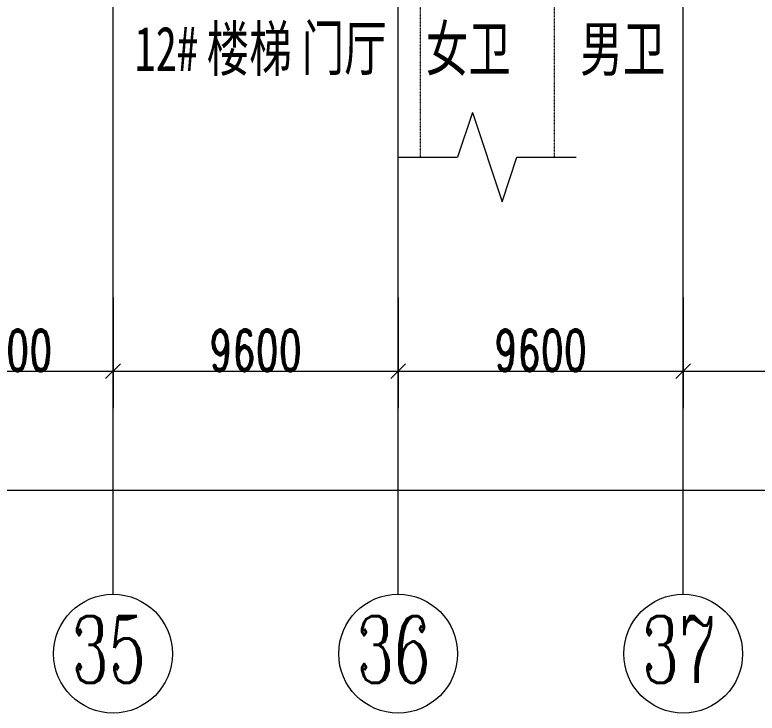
# Model space of a CAD drawing. Header units: millimetres. Extents: x -76632 to 443185, y -33181 to 192400.
# Drawn here: x 241495 to 266490, y -31706 to -8215 of the extents above; entities that cross this region are included whole.
import ezdxf

# ---------------------------------------------------------------- set-up
doc = ezdxf.new("R2010")
doc.units = ezdxf.units.MM
doc.linetypes.add('Dash', pattern=[6.35, 3.175, -3.175])
doc.linetypes.add('轴网线', pattern=[22.04, 18.38, -1.83, 0, -1.83])
doc.layers.get('0').update_dxf_attribs({"color": 8})
doc.layers.get('Defpoints').update_dxf_attribs({"color": 8})
for name, color, linetype, lineweight in [('A-ANNO-DIMS', 8, 'Continuous', 9), ('A-AREA-IDEN', 8, 'Continuous', 9), ('A-DETL', 8, 'Continuous', 18), ('A-DETL-GENF', 8, 'Continuous', 18), ('S-GRID', 8, 'Continuous', 9), ('S-GRID-IDEN', 8, 'Continuous', 9)]:
    doc.layers.add(name, color=color, linetype=linetype, lineweight=lineweight)
doc.styles.add('RomanC_1', font='romanc__.ttf', dxfattribs={"width": 0.65, "height": 2250})
doc.styles.add('RomanD_4', font='romand__.ttf', dxfattribs={"width": 0.65, "height": 1400})
doc.styles.add('仿宋_2', font='simfang.ttf', dxfattribs={"width": 0.7, "height": 1500})
doc.dimstyles.new('第一_二道尺寸线', dxfattribs={"dimscale": 304.8, "dimtxt": 1405.004626, "dimasz": 1.64042, "dimexe": 4.10105, "dimexo": 0.0625, "dimgap": 0, "dimtad": 1, "dimdec": 0, "dimzin": 0, "dimdsep": 46, "dimtxsty": 'RomanD_4', "dimblk1": 'OBLIQUE', "dimblk2": 'OBLIQUE', "dimsah": 1, "dimcen": 0.09, "dimazin": 0, "dimtfac": 1, "dimtdec": 4, "dimtix": 1, "dimtmove": 0, "dimatfit": 3, "dimfxl": 8.2021, "dimfxlon": 1, "dimtvp": 1, "dimtolj": 1, "dimtzin": 0, "dimlwd": 18, "dimlwe": 18, "dimarcsym": 2})

# ---------------------------------------------------------------- blocks, each defined once
blk = doc.blocks.new('剖切号 - 剖切号-930778-LAY-1F-1_500-A')
at = {"layer": 'A-DETL-GENF', "color": 91, "lineweight": 5, "true_color": 0x77ff77}
for p, q in [((0, 3000), (0, 1000)), ((1500, 500), (0, 1000)), ((1500, 500), (-1500, -500)), ((-1500, -500), (0, -1000)), ((0, -1000), (0, -3000))]:
    blk.add_line(p, q, dxfattribs=at)
blk = doc.blocks.new('X-AR-F3-00-W-003_HLP2_rvt-1-LAY-1F-1_500-A')
at = {"layer": 'A-DETL', "color": 254, "linetype": 'Dash', "lineweight": 5, "true_color": 0xdddddd}
for p, q in [((255150, -13000), (255150, 0)), ((259650, 0), (259650, -13000))]:
    blk.add_line(p, q, dxfattribs=at)
at = {"color": 254, "linetype": 'Dash', "lineweight": 5, "true_color": 0xdddddd, "rotation": 89.99999999999959}
blk.add_blockref('剖切号 - 剖切号-930778-LAY-1F-1_500-A', (257400, -13000), dxfattribs=at)
blk = doc.blocks.new('轴网 - 宽度系数 0_65-670068-LAY-1F-1_500-A')
at = {"layer": 'S-GRID-IDEN'}
blk.add_circle((0, 0), 4, dxfattribs=at)
blk = doc.blocks.new('_Oblique')
at = {"color": 0, "linetype": 'ByBlock', "lineweight": -2}
blk.add_line((-0.5, -0.5), (0.5, 0.5), dxfattribs=at)
blk = doc.blocks.new('*D1490')
at = {"layer": 'A-ANNO-DIMS', "color": 0, "lineweight": 18, "transparency": 16777216}
for p, q in [((237600, -17719.05), (237600, -21450)), ((244800, -17719.05), (244800, -21450)), ((237600, -20200), (244800, -20200))]:
    blk.add_line(p, q, dxfattribs=at)
at = {"layer": 'Defpoints', "color": 0, "transparency": 16777216}
for p in [(237600, -17700), (244800, -17700), (244800, -20200)]:
    blk.add_point(p, dxfattribs=at)
at = {"layer": 'A-ANNO-DIMS', "color": 0, "lineweight": 18, "transparency": 16777216, "xscale": 500.0000000000001, "yscale": 500.0000000000001, "zscale": 500.0000000000001, "rotation": 180}
blk.add_blockref('_Oblique', (237600, -20200), dxfattribs=at)
at = {"layer": 'A-ANNO-DIMS', "color": 0, "lineweight": 18, "transparency": 16777216, "xscale": 500.0000000000001, "yscale": 500.0000000000001, "zscale": 500.0000000000001}
blk.add_blockref('_Oblique', (244800, -20200), dxfattribs=at)
at = {"layer": 'A-ANNO-DIMS', "color": 0, "lineweight": 18, "transparency": 16777216, "insert": (241200, -19500), "char_height": 1400, "width": 3890.782, "attachment_point": 5, "style": 'RomanD_4'}
blk.add_mtext('\\A1;7200', dxfattribs=at)
blk = doc.blocks.new('*D1491')
at = {"layer": 'A-ANNO-DIMS', "color": 0, "lineweight": 18, "transparency": 16777216}
for p, q in [((244800, -17719.05), (244800, -21450)), ((254400, -17719.05), (254400, -21450)), ((244800, -20200), (254400, -20200))]:
    blk.add_line(p, q, dxfattribs=at)
at = {"layer": 'Defpoints', "color": 0, "transparency": 16777216}
for p in [(244800, -17700), (254400, -17700), (254400, -20200)]:
    blk.add_point(p, dxfattribs=at)
at = {"layer": 'A-ANNO-DIMS', "color": 0, "lineweight": 18, "transparency": 16777216, "xscale": 500.0000000000001, "yscale": 500.0000000000001, "zscale": 500.0000000000001, "rotation": 180}
blk.add_blockref('_Oblique', (244800, -20200), dxfattribs=at)
at = {"layer": 'A-ANNO-DIMS', "color": 0, "lineweight": 18, "transparency": 16777216, "xscale": 500.0000000000001, "yscale": 500.0000000000001, "zscale": 500.0000000000001}
blk.add_blockref('_Oblique', (254400, -20200), dxfattribs=at)
at = {"layer": 'A-ANNO-DIMS', "color": 0, "lineweight": 18, "transparency": 16777216, "insert": (249600, -19500), "char_height": 1400, "width": 3890.782, "attachment_point": 5, "style": 'RomanD_4'}
blk.add_mtext('\\A1;9600', dxfattribs=at)
blk = doc.blocks.new('*D1492')
at = {"layer": 'A-ANNO-DIMS', "color": 0, "lineweight": 18, "transparency": 16777216}
for p, q in [((254400, -17719.05), (254400, -21450)), ((264000, -17719.05), (264000, -21450)), ((254400, -20200), (264000, -20200))]:
    blk.add_line(p, q, dxfattribs=at)
at = {"layer": 'Defpoints', "color": 0, "transparency": 16777216}
for p in [(254400, -17700), (264000, -17700), (264000, -20200)]:
    blk.add_point(p, dxfattribs=at)
at = {"layer": 'A-ANNO-DIMS', "color": 0, "lineweight": 18, "transparency": 16777216, "xscale": 500.0000000000001, "yscale": 500.0000000000001, "zscale": 500.0000000000001, "rotation": 180}
blk.add_blockref('_Oblique', (254400, -20200), dxfattribs=at)
at = {"layer": 'A-ANNO-DIMS', "color": 0, "lineweight": 18, "transparency": 16777216, "xscale": 500.0000000000001, "yscale": 500.0000000000001, "zscale": 500.0000000000001}
blk.add_blockref('_Oblique', (264000, -20200), dxfattribs=at)
at = {"layer": 'A-ANNO-DIMS', "color": 0, "lineweight": 18, "transparency": 16777216, "insert": (259200, -19500), "char_height": 1400, "width": 3890.782, "attachment_point": 5, "style": 'RomanD_4'}
blk.add_mtext('\\A1;9600', dxfattribs=at)
blk = doc.blocks.new('*D1493')
at = {"layer": 'A-ANNO-DIMS', "color": 0, "lineweight": 18, "transparency": 16777216}
for p, q in [((264000, -17719.05), (264000, -21450)), ((273600, -17719.05), (273600, -21450)), ((264000, -20200), (273600, -20200))]:
    blk.add_line(p, q, dxfattribs=at)
at = {"layer": 'Defpoints', "color": 0, "transparency": 16777216}
for p in [(264000, -17700), (273600, -17700), (273600, -20200)]:
    blk.add_point(p, dxfattribs=at)
at = {"layer": 'A-ANNO-DIMS', "color": 0, "lineweight": 18, "transparency": 16777216, "xscale": 500.0000000000001, "yscale": 500.0000000000001, "zscale": 500.0000000000001, "rotation": 180}
blk.add_blockref('_Oblique', (264000, -20200), dxfattribs=at)
at = {"layer": 'A-ANNO-DIMS', "color": 0, "lineweight": 18, "transparency": 16777216, "xscale": 500.0000000000001, "yscale": 500.0000000000001, "zscale": 500.0000000000001}
blk.add_blockref('_Oblique', (273600, -20200), dxfattribs=at)
at = {"layer": 'A-ANNO-DIMS', "color": 0, "lineweight": 18, "transparency": 16777216, "insert": (268800, -19500), "char_height": 1400, "width": 3890.782, "attachment_point": 5, "style": 'RomanD_4'}
blk.add_mtext('\\A1;9600', dxfattribs=at)
blk = doc.blocks.new('*D1497')
at = {"layer": 'A-ANNO-DIMS', "color": 0, "lineweight": 18, "transparency": 16777216}
for p, q in [((-300, -21719.05), (-300, -25450)), ((293100, -21719.05), (293100, -25450)), ((-300, -24200), (293100, -24200))]:
    blk.add_line(p, q, dxfattribs=at)
at = {"layer": 'Defpoints', "color": 0, "transparency": 16777216}
for p in [(-300, -21700), (293100, -21700), (293100, -24200)]:
    blk.add_point(p, dxfattribs=at)
at = {"layer": 'A-ANNO-DIMS', "color": 0, "lineweight": 18, "transparency": 16777216, "xscale": 500.0000000000001, "yscale": 500.0000000000001, "zscale": 500.0000000000001, "rotation": 180}
blk.add_blockref('_Oblique', (-300, -24200), dxfattribs=at)
at = {"layer": 'A-ANNO-DIMS', "color": 0, "lineweight": 18, "transparency": 16777216, "xscale": 500.0000000000001, "yscale": 500.0000000000001, "zscale": 500.0000000000001}
blk.add_blockref('_Oblique', (293100, -24200), dxfattribs=at)
at = {"layer": 'A-ANNO-DIMS', "color": 0, "lineweight": 18, "transparency": 16777216, "insert": (146400, -23500), "char_height": 1400, "width": 5836.1731, "attachment_point": 5, "style": 'RomanD_4'}
blk.add_mtext('\\A1;293400', dxfattribs=at)

msp = doc.modelspace()

# ---------------------------------------------------------------- linework, layer by layer
at = {"layer": 'S-GRID', "linetype": '轴网线', "transparency": 33554687}
for p, q in [((244800, -17706.2), (244800, 174400)), ((254400, -17706.2), (254400, 174400)), ((264000, -17706.2), (264000, 174400))]:
    msp.add_line(p, q, dxfattribs=at)
at = {"layer": 'S-GRID', "transparency": 33554687}
for p, q in [((244800, -27706.2), (244800, -17706.2)), ((254400, -27706.2), (254400, -17706.2)), ((264000, -27706.2), (264000, -17706.2))]:
    msp.add_line(p, q, dxfattribs=at)

# ---------------------------------------------------------------- block references
at = {"lineweight": 5, "transparency": 33554687}
msp.add_blockref('X-AR-F3-00-W-003_HLP2_rvt-1-LAY-1F-1_500-A', (0, 0), dxfattribs=at)
at = {"layer": 'S-GRID-IDEN', "transparency": 33554687, "xscale": 499.9999999999995, "yscale": 499.9999999999995, "zscale": 499.9999999999995}
for p in [(244800, -29706.2), (254400, -29706.2), (264000, -29706.2)]:
    msp.add_blockref('轴网 - 宽度系数 0_65-670068-LAY-1F-1_500-A', p, dxfattribs=at)

# ---------------------------------------------------------------- texts
at = {"layer": 'A-AREA-IDEN', "transparency": 33554687, "char_height": 1500, "attachment_point": 1, "style": '仿宋_2'}
for s, insert, width in [('楼梯', (247953.9, -8604.5), 3928.269), ('门厅', (251151, -8579.5), 3928.269), ('女卫', (255331, -8604.5), 3928.269), ('男卫', (260531, -8604.5), 3928.269), ('12#', (245523, -8604.5), 2946.202)]:
    msp.add_mtext(s, dxfattribs=dict(at, insert=insert, width=width))
at = {"layer": 'S-GRID-IDEN', "transparency": 33554687, "char_height": 2250, "width": 3335.02, "attachment_point": 1, "style": 'RomanC_1'}
for s, insert in [('35', (243405.5, -28441.6)), ('36', (253005.5, -28441.6)), ('37', (262605.5, -28441.6))]:
    msp.add_mtext(s, dxfattribs=dict(at, insert=insert))

# ---------------------------------------------------------------- dimensions: what is measured, and where the dimension line sits
at = {"layer": 'A-ANNO-DIMS', "lineweight": 18, "transparency": 33554687}
for base, p1, p2, override, picture, middle in [((244800, -20200), (237600, -17700), (244800, -17700), {"dimpost": '<>', "dimfxl": 7200}, '*D1490', (241200, -19500)), ((254400, -20200), (244800, -17700), (254400, -17700), {"dimpost": '<>', "dimfxl": 9600}, '*D1491', (249600, -19500)), ((264000, -20200), (254400, -17700), (264000, -17700), {"dimpost": '<>', "dimfxl": 9600}, '*D1492', (259200, -19500)), ((273600, -20200), (264000, -17700), (273600, -17700), {"dimpost": '<>', "dimfxl": 9600}, '*D1493', (268800, -19500)), ((293100, -24200), (-300, -21700), (293100, -21700), {"dimpost": '<>', "dimfxl": 293400}, '*D1497', (146400, -23500))]:
    dim = msp.add_linear_dim(base=base, p1=p1, p2=p2, dimstyle='第一_二道尺寸线', override=override, dxfattribs=at)
    dim.commit()
    dim.dimension.update_dxf_attribs({"geometry": picture, "text_midpoint": middle})

doc.saveas('drawing.dxf')
